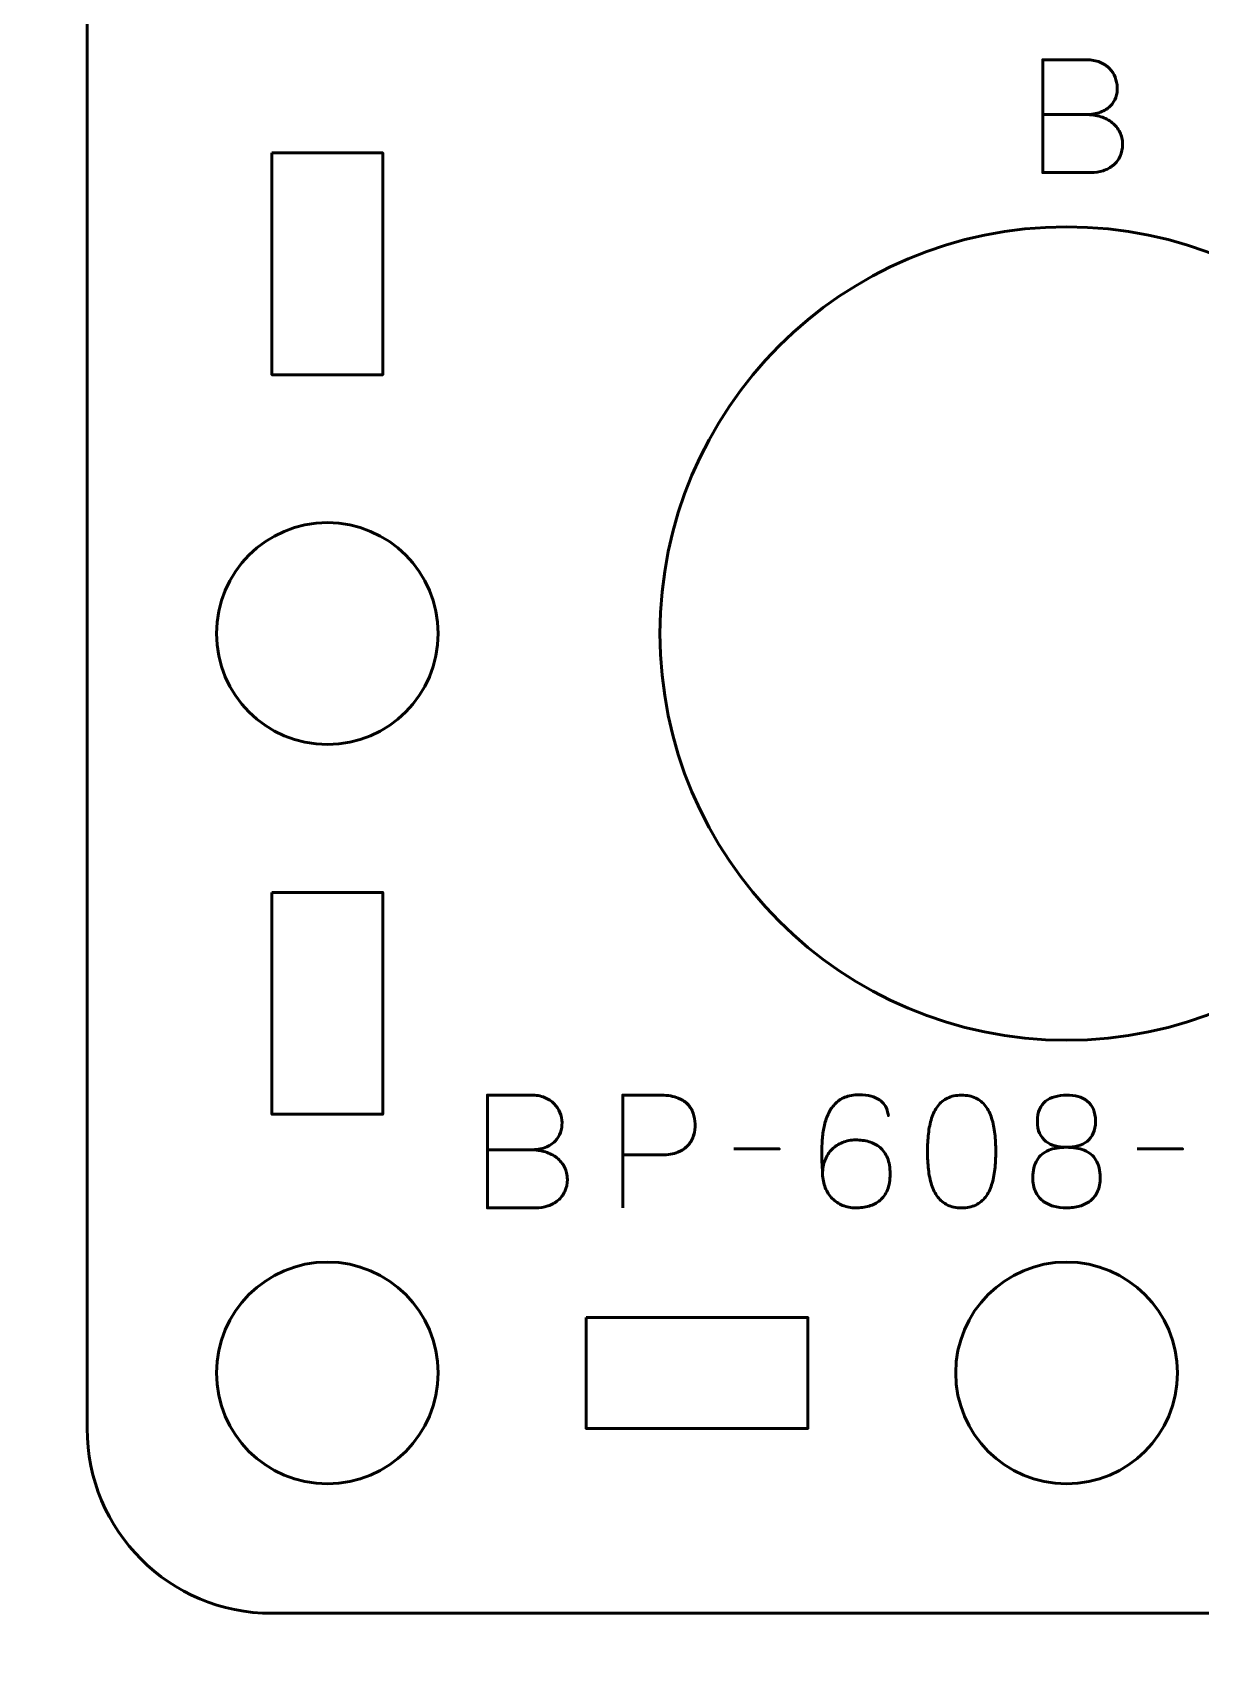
# Model space of a CAD drawing. Header units: centimetres. Extents: x -17.9 to -3.1, y -25.3 to -4.3.
# Drawn here: x -11.948 to -8.787, y -12.006 to -7.624 of the extents above; entities that cross this region are included whole.
import ezdxf

# ---------------------------------------------------------------- set-up
doc = ezdxf.new("R2010")
doc.units = ezdxf.units.CM
doc.header["$MEASUREMENT"] = 0
doc.layers.add('Layer 1', color=7, linetype='Continuous')

msp = doc.modelspace()

# ---------------------------------------------------------------- linework, layer by layer
at = {"layer": 'Layer 1', "color": 22, "lineweight": 53}
msp.add_open_spline([(-17.90003, -24.8499), (-17.90003, -24.8499), (-17.90003, -4.84994), (-17.90003, -4.84994), (-17.90003, -4.84994), (-17.90003, -4.57297), (-17.67694, -4.34998), (-17.39994, -4.34998), (-17.39994, -4.34998), (-17.39994, -4.34998), (-3.60007, -4.34998), (-3.60007, -4.34998), (-3.60007, -4.34998), (-3.32293, -4.34998), (-3.09997, -4.57297), (-3.09997, -4.84994), (-3.09997, -4.84994), (-3.09997, -4.84994), (-3.09997, -24.8499), (-3.09997, -24.8499), (-3.09997, -24.8499), (-3.09997, -25.1269), (-3.32293, -25.34999), (-3.60007, -25.34999), (-3.60007, -25.34999), (-3.60007, -25.34999), (-17.39994, -25.34999), (-17.39994, -25.34999), (-17.39994, -25.34999), (-17.67694, -25.34999), (-17.90003, -25.1269), (-17.90003, -24.8499)], degree=3, knots=[0, 0, 0, 0, 0.125, 0.125, 0.125, 0.125, 0.25, 0.25, 0.25, 0.25, 0.375, 0.375, 0.375, 0.375, 0.5, 0.5, 0.5, 0.5, 0.625, 0.625, 0.625, 0.625, 0.75, 0.75, 0.75, 0.75, 0.875, 0.875, 0.875, 0.875, 1, 1, 1, 1], dxfattribs=at)
at = {"layer": 'Layer 1', "color": 2, "lineweight": 53}
msp.add_open_spline([(-11.29993, -6.59997), (-11.29993, -6.59997), (-7.00006, -6.59997), (-7.00006, -6.59997), (-7.00006, -6.59997), (-6.72292, -6.59997), (-6.49996, -6.82306), (-6.49996, -7.10006), (-6.49996, -7.10006), (-6.49996, -7.10006), (-6.49996, -11.39993), (-6.49996, -11.39993), (-6.49996, -11.39993), (-6.49996, -11.67707), (-6.72292, -11.90003), (-7.00006, -11.90003), (-7.00006, -11.90003), (-7.00006, -11.90003), (-11.29993, -11.90003), (-11.29993, -11.90003), (-11.29993, -11.90003), (-11.57693, -11.90003), (-11.80002, -11.67707), (-11.80002, -11.39993), (-11.80002, -11.39993), (-11.80002, -11.39993), (-11.80002, -7.10006), (-11.80002, -7.10006), (-11.80002, -7.10006), (-11.80002, -6.82306), (-11.57693, -6.59997), (-11.29993, -6.59997)], degree=3, knots=[0, 0, 0, 0, 0.125, 0.125, 0.125, 0.125, 0.25, 0.25, 0.25, 0.25, 0.375, 0.375, 0.375, 0.375, 0.5, 0.5, 0.5, 0.5, 0.625, 0.625, 0.625, 0.625, 0.75, 0.75, 0.75, 0.75, 0.875, 0.875, 0.875, 0.875, 1, 1, 1, 1], dxfattribs=at)
at = {"layer": 'Layer 1', "color": 30, "lineweight": 53}
for points, knots in [([(-9.21459, -7.84636), (-9.21459, -7.84636), (-9.09733, -7.84636), (-9.09733, -7.84636), (-9.09733, -7.84636), (-9.08209, -7.84629), (-9.06911, -7.84418), (-9.05817, -7.84001), (-9.05817, -7.84001), (-9.0473, -7.83592), (-9.03849, -7.83035), (-9.03164, -7.82336), (-9.03164, -7.82336), (-9.0248, -7.81638), (-9.01986, -7.80848), (-9.01675, -7.79973), (-9.01675, -7.79973), (-9.01372, -7.79105), (-9.01231, -7.78202), (-9.01266, -7.77271), (-9.01266, -7.77271), (-9.01309, -7.76339), (-9.01506, -7.75436), (-9.01859, -7.74554), (-9.01859, -7.74554), (-9.02205, -7.73672), (-9.02727, -7.72875), (-9.03411, -7.72162), (-9.03411, -7.72162), (-9.04095, -7.7145), (-9.04949, -7.70885), (-9.05986, -7.70469), (-9.05986, -7.70469), (-9.07024, -7.70046), (-9.08244, -7.69827), (-9.09648, -7.6982), (-9.09648, -7.6982), (-9.09648, -7.6982), (-9.21459, -7.6982), (-9.21459, -7.6982), (-9.21459, -7.6982), (-9.21459, -7.6982), (-9.21459, -8.00342), (-9.21459, -8.00342), (-9.21459, -8.00342), (-9.21459, -8.00342), (-9.08463, -8.00342), (-9.08463, -8.00342), (-9.08463, -8.00342), (-9.07249, -8.00342), (-9.0612, -8.00166), (-9.05076, -7.9982), (-9.05076, -7.9982), (-9.04032, -7.99467), (-9.03122, -7.98966), (-9.02332, -7.98296), (-9.02332, -7.98296), (-9.01548, -7.97633), (-9.00935, -7.96828), (-9.00497, -7.95876), (-9.00497, -7.95876), (-9.0006, -7.94923), (-8.99834, -7.93844), (-8.99827, -7.92637), (-8.99827, -7.92637), (-8.99855, -7.91424), (-9.00109, -7.9033), (-9.00596, -7.8935), (-9.00596, -7.8935), (-9.01083, -7.88369), (-9.0176, -7.87529), (-9.02635, -7.86824), (-9.02635, -7.86824), (-9.0351, -7.86125), (-9.04554, -7.85582), (-9.05754, -7.85208), (-9.05754, -7.85208), (-9.06953, -7.84834), (-9.08279, -7.84644), (-9.09733, -7.84636), (-9.09733, -7.84636), (-9.08279, -7.84644), (-9.06953, -7.84834), (-9.05754, -7.85208), (-9.05754, -7.85208), (-9.04554, -7.85582), (-9.0351, -7.86125), (-9.02635, -7.86824), (-9.02635, -7.86824), (-9.0176, -7.87529), (-9.01083, -7.88369), (-9.00596, -7.8935), (-9.00596, -7.8935), (-9.00109, -7.9033), (-8.99855, -7.91424), (-8.99827, -7.92637), (-8.99827, -7.92637), (-8.99834, -7.93844), (-9.0006, -7.94923), (-9.00497, -7.95876), (-9.00497, -7.95876), (-9.00935, -7.96828), (-9.01548, -7.97633), (-9.02332, -7.98296), (-9.02332, -7.98296), (-9.03122, -7.98966), (-9.04032, -7.99467), (-9.05076, -7.9982), (-9.05076, -7.9982), (-9.0612, -8.00166), (-9.07249, -8.00342), (-9.08463, -8.00342), (-9.08463, -8.00342), (-9.08463, -8.00342), (-9.21459, -8.00342), (-9.21459, -8.00342), (-9.21459, -8.00342), (-9.21459, -8.00342), (-9.21459, -7.6982), (-9.21459, -7.6982), (-9.21459, -7.6982), (-9.21459, -7.6982), (-9.09648, -7.6982), (-9.09648, -7.6982), (-9.09648, -7.6982), (-9.08244, -7.69827), (-9.07024, -7.70046), (-9.05986, -7.70469), (-9.05986, -7.70469), (-9.04949, -7.70885), (-9.04095, -7.7145), (-9.03411, -7.72162), (-9.03411, -7.72162), (-9.02727, -7.72875), (-9.02205, -7.73672), (-9.01859, -7.74554), (-9.01859, -7.74554), (-9.01506, -7.75436), (-9.01309, -7.76339), (-9.01266, -7.77271), (-9.01266, -7.77271), (-9.01231, -7.78202), (-9.01372, -7.79105), (-9.01675, -7.79973), (-9.01675, -7.79973), (-9.01986, -7.80848), (-9.0248, -7.81638), (-9.03164, -7.82336), (-9.03164, -7.82336), (-9.03849, -7.83035), (-9.0473, -7.83592), (-9.05817, -7.84001), (-9.05817, -7.84001), (-9.06911, -7.84418), (-9.08209, -7.84629), (-9.09733, -7.84636), (-9.09733, -7.84636), (-9.09733, -7.84636), (-9.21459, -7.84636), (-9.21459, -7.84636)], [0, 0, 0, 0, 0.025, 0.025, 0.025, 0.025, 0.05, 0.05, 0.05, 0.05, 0.075, 0.075, 0.075, 0.075, 0.1, 0.1, 0.1, 0.1, 0.125, 0.125, 0.125, 0.125, 0.15, 0.15, 0.15, 0.15, 0.175, 0.175, 0.175, 0.175, 0.2, 0.2, 0.2, 0.2, 0.225, 0.225, 0.225, 0.225, 0.25, 0.25, 0.25, 0.25, 0.275, 0.275, 0.275, 0.275, 0.3, 0.3, 0.3, 0.3, 0.325, 0.325, 0.325, 0.325, 0.35, 0.35, 0.35, 0.35, 0.375, 0.375, 0.375, 0.375, 0.4, 0.4, 0.4, 0.4, 0.425, 0.425, 0.425, 0.425, 0.45, 0.45, 0.45, 0.45, 0.475, 0.475, 0.475, 0.475, 0.5, 0.5, 0.5, 0.5, 0.525, 0.525, 0.525, 0.525, 0.55, 0.55, 0.55, 0.55, 0.575, 0.575, 0.575, 0.575, 0.6, 0.6, 0.6, 0.6, 0.625, 0.625, 0.625, 0.625, 0.65, 0.65, 0.65, 0.65, 0.675, 0.675, 0.675, 0.675, 0.7, 0.7, 0.7, 0.7, 0.725, 0.725, 0.725, 0.725, 0.75, 0.75, 0.75, 0.75, 0.775, 0.775, 0.775, 0.775, 0.8, 0.8, 0.8, 0.8, 0.825, 0.825, 0.825, 0.825, 0.85, 0.85, 0.85, 0.85, 0.875, 0.875, 0.875, 0.875, 0.9, 0.9, 0.9, 0.9, 0.925, 0.925, 0.925, 0.925, 0.95, 0.95, 0.95, 0.95, 0.975, 0.975, 0.975, 0.975, 1, 1, 1, 1]), ([(-10.71698, -10.64636), (-10.71698, -10.64636), (-10.59972, -10.64636), (-10.59972, -10.64636), (-10.59972, -10.64636), (-10.58448, -10.64629), (-10.5715, -10.64418), (-10.56056, -10.64001), (-10.56056, -10.64001), (-10.54969, -10.63592), (-10.54088, -10.63035), (-10.53403, -10.62336), (-10.53403, -10.62336), (-10.52719, -10.61638), (-10.52225, -10.60848), (-10.51914, -10.59973), (-10.51914, -10.59973), (-10.51611, -10.59105), (-10.5147, -10.58202), (-10.51505, -10.57271), (-10.51505, -10.57271), (-10.51548, -10.56339), (-10.51745, -10.55436), (-10.52098, -10.54554), (-10.52098, -10.54554), (-10.52444, -10.53672), (-10.52966, -10.52875), (-10.5365, -10.52162), (-10.5365, -10.52162), (-10.54334, -10.5145), (-10.55188, -10.50885), (-10.56225, -10.50469), (-10.56225, -10.50469), (-10.57263, -10.50046), (-10.58483, -10.49827), (-10.59887, -10.4982), (-10.59887, -10.4982), (-10.59887, -10.4982), (-10.71698, -10.4982), (-10.71698, -10.4982), (-10.71698, -10.4982), (-10.71698, -10.4982), (-10.71698, -10.80342), (-10.71698, -10.80342), (-10.71698, -10.80342), (-10.71698, -10.80342), (-10.58702, -10.80342), (-10.58702, -10.80342), (-10.58702, -10.80342), (-10.57488, -10.80342), (-10.56359, -10.80166), (-10.55315, -10.7982), (-10.55315, -10.7982), (-10.54271, -10.79467), (-10.53361, -10.78966), (-10.52571, -10.78296), (-10.52571, -10.78296), (-10.51787, -10.77633), (-10.51174, -10.76828), (-10.50736, -10.75876), (-10.50736, -10.75876), (-10.50299, -10.74923), (-10.50073, -10.73844), (-10.50066, -10.72637), (-10.50066, -10.72637), (-10.50094, -10.71424), (-10.50348, -10.7033), (-10.50835, -10.6935), (-10.50835, -10.6935), (-10.51322, -10.68369), (-10.51999, -10.67529), (-10.52874, -10.66824), (-10.52874, -10.66824), (-10.53749, -10.66125), (-10.54793, -10.65582), (-10.55993, -10.65208), (-10.55993, -10.65208), (-10.57192, -10.64834), (-10.58518, -10.64644), (-10.59972, -10.64636), (-10.59972, -10.64636), (-10.58518, -10.64644), (-10.57192, -10.64834), (-10.55993, -10.65208), (-10.55993, -10.65208), (-10.54793, -10.65582), (-10.53749, -10.66125), (-10.52874, -10.66824), (-10.52874, -10.66824), (-10.51999, -10.67529), (-10.51322, -10.68369), (-10.50835, -10.6935), (-10.50835, -10.6935), (-10.50348, -10.7033), (-10.50094, -10.71424), (-10.50066, -10.72637), (-10.50066, -10.72637), (-10.50073, -10.73844), (-10.50299, -10.74923), (-10.50736, -10.75876), (-10.50736, -10.75876), (-10.51174, -10.76828), (-10.51787, -10.77633), (-10.52571, -10.78296), (-10.52571, -10.78296), (-10.53361, -10.78966), (-10.54271, -10.79467), (-10.55315, -10.7982), (-10.55315, -10.7982), (-10.56359, -10.80166), (-10.57488, -10.80342), (-10.58702, -10.80342), (-10.58702, -10.80342), (-10.58702, -10.80342), (-10.71698, -10.80342), (-10.71698, -10.80342), (-10.71698, -10.80342), (-10.71698, -10.80342), (-10.71698, -10.4982), (-10.71698, -10.4982), (-10.71698, -10.4982), (-10.71698, -10.4982), (-10.59887, -10.4982), (-10.59887, -10.4982), (-10.59887, -10.4982), (-10.58483, -10.49827), (-10.57263, -10.50046), (-10.56225, -10.50469), (-10.56225, -10.50469), (-10.55188, -10.50885), (-10.54334, -10.5145), (-10.5365, -10.52162), (-10.5365, -10.52162), (-10.52966, -10.52875), (-10.52444, -10.53672), (-10.52098, -10.54554), (-10.52098, -10.54554), (-10.51745, -10.55436), (-10.51548, -10.56339), (-10.51505, -10.57271), (-10.51505, -10.57271), (-10.5147, -10.58202), (-10.51611, -10.59105), (-10.51914, -10.59973), (-10.51914, -10.59973), (-10.52225, -10.60848), (-10.52719, -10.61638), (-10.53403, -10.62336), (-10.53403, -10.62336), (-10.54088, -10.63035), (-10.54969, -10.63592), (-10.56056, -10.64001), (-10.56056, -10.64001), (-10.5715, -10.64418), (-10.58448, -10.64629), (-10.59972, -10.64636), (-10.59972, -10.64636), (-10.59972, -10.64636), (-10.71698, -10.64636), (-10.71698, -10.64636)], [0, 0, 0, 0, 0.025, 0.025, 0.025, 0.025, 0.05, 0.05, 0.05, 0.05, 0.075, 0.075, 0.075, 0.075, 0.1, 0.1, 0.1, 0.1, 0.125, 0.125, 0.125, 0.125, 0.15, 0.15, 0.15, 0.15, 0.175, 0.175, 0.175, 0.175, 0.2, 0.2, 0.2, 0.2, 0.225, 0.225, 0.225, 0.225, 0.25, 0.25, 0.25, 0.25, 0.275, 0.275, 0.275, 0.275, 0.3, 0.3, 0.3, 0.3, 0.325, 0.325, 0.325, 0.325, 0.35, 0.35, 0.35, 0.35, 0.375, 0.375, 0.375, 0.375, 0.4, 0.4, 0.4, 0.4, 0.425, 0.425, 0.425, 0.425, 0.45, 0.45, 0.45, 0.45, 0.475, 0.475, 0.475, 0.475, 0.5, 0.5, 0.5, 0.5, 0.525, 0.525, 0.525, 0.525, 0.55, 0.55, 0.55, 0.55, 0.575, 0.575, 0.575, 0.575, 0.6, 0.6, 0.6, 0.6, 0.625, 0.625, 0.625, 0.625, 0.65, 0.65, 0.65, 0.65, 0.675, 0.675, 0.675, 0.675, 0.7, 0.7, 0.7, 0.7, 0.725, 0.725, 0.725, 0.725, 0.75, 0.75, 0.75, 0.75, 0.775, 0.775, 0.775, 0.775, 0.8, 0.8, 0.8, 0.8, 0.825, 0.825, 0.825, 0.825, 0.85, 0.85, 0.85, 0.85, 0.875, 0.875, 0.875, 0.875, 0.9, 0.9, 0.9, 0.9, 0.925, 0.925, 0.925, 0.925, 0.95, 0.95, 0.95, 0.95, 0.975, 0.975, 0.975, 0.975, 1, 1, 1, 1]), ([(-10.3508, -10.80342), (-10.3508, -10.80342), (-10.3508, -10.4982), (-10.3508, -10.4982), (-10.3508, -10.4982), (-10.3508, -10.4982), (-10.25343, -10.4982), (-10.25343, -10.4982), (-10.25343, -10.4982), (-10.23396, -10.49827), (-10.21795, -10.50046), (-10.20532, -10.50469), (-10.20532, -10.50469), (-10.19276, -10.50885), (-10.18288, -10.51464), (-10.17575, -10.52198), (-10.17575, -10.52198), (-10.16863, -10.52924), (-10.16355, -10.53757), (-10.16044, -10.54695), (-10.16044, -10.54695), (-10.15741, -10.55634), (-10.15565, -10.56614), (-10.15522, -10.57652), (-10.15522, -10.57652), (-10.15473, -10.58689), (-10.15593, -10.59705), (-10.15875, -10.60692), (-10.15875, -10.60692), (-10.16164, -10.6168), (-10.16651, -10.62576), (-10.1735, -10.63381), (-10.1735, -10.63381), (-10.18041, -10.64185), (-10.18979, -10.64827), (-10.20158, -10.653), (-10.20158, -10.653), (-10.21336, -10.65779), (-10.22796, -10.66019), (-10.24539, -10.66033), (-10.24539, -10.66033), (-10.24539, -10.66033), (-10.3508, -10.66033), (-10.3508, -10.66033), (-10.3508, -10.66033), (-10.3508, -10.66033), (-10.24539, -10.66033), (-10.24539, -10.66033), (-10.24539, -10.66033), (-10.22832, -10.66019), (-10.21385, -10.65779), (-10.20214, -10.653), (-10.20214, -10.653), (-10.19036, -10.64827), (-10.18097, -10.64185), (-10.17392, -10.63381), (-10.17392, -10.63381), (-10.16693, -10.62576), (-10.16192, -10.6168), (-10.15896, -10.60692), (-10.15896, -10.60692), (-10.156, -10.59705), (-10.15473, -10.58689), (-10.15522, -10.57652), (-10.15522, -10.57652), (-10.15565, -10.56614), (-10.15741, -10.55634), (-10.16058, -10.54695), (-10.16058, -10.54695), (-10.16369, -10.53757), (-10.16891, -10.52924), (-10.17604, -10.52198), (-10.17604, -10.52198), (-10.18323, -10.51464), (-10.19311, -10.50885), (-10.20567, -10.50469), (-10.20567, -10.50469), (-10.2183, -10.50046), (-10.23417, -10.49827), (-10.25343, -10.4982), (-10.25343, -10.4982), (-10.25343, -10.4982), (-10.3508, -10.4982), (-10.3508, -10.4982), (-10.3508, -10.4982), (-10.3508, -10.4982), (-10.3508, -10.80342), (-10.3508, -10.80342)], [0, 0, 0, 0, 0.0454545, 0.0454545, 0.0454545, 0.0454545, 0.0909091, 0.0909091, 0.0909091, 0.0909091, 0.1363636, 0.1363636, 0.1363636, 0.1363636, 0.1818182, 0.1818182, 0.1818182, 0.1818182, 0.2272727, 0.2272727, 0.2272727, 0.2272727, 0.2727273, 0.2727273, 0.2727273, 0.2727273, 0.3181818, 0.3181818, 0.3181818, 0.3181818, 0.3636364, 0.3636364, 0.3636364, 0.3636364, 0.4090909, 0.4090909, 0.4090909, 0.4090909, 0.4545455, 0.4545455, 0.4545455, 0.4545455, 0.5, 0.5, 0.5, 0.5, 0.5454545, 0.5454545, 0.5454545, 0.5454545, 0.5909091, 0.5909091, 0.5909091, 0.5909091, 0.6363636, 0.6363636, 0.6363636, 0.6363636, 0.6818182, 0.6818182, 0.6818182, 0.6818182, 0.7272727, 0.7272727, 0.7272727, 0.7272727, 0.7727273, 0.7727273, 0.7727273, 0.7727273, 0.8181818, 0.8181818, 0.8181818, 0.8181818, 0.8636364, 0.8636364, 0.8636364, 0.8636364, 0.9090909, 0.9090909, 0.9090909, 0.9090909, 0.9545455, 0.9545455, 0.9545455, 0.9545455, 1, 1, 1, 1]), ([(-9.81021, -10.71156), (-9.81014, -10.69773), (-9.80789, -10.68524), (-9.80337, -10.67395), (-9.80337, -10.67395), (-9.79893, -10.66273), (-9.79265, -10.65307), (-9.78453, -10.64495), (-9.78453, -10.64495), (-9.77649, -10.63691), (-9.76696, -10.6307), (-9.7561, -10.62633), (-9.7561, -10.62633), (-9.74523, -10.62195), (-9.73331, -10.61977), (-9.72047, -10.61969), (-9.72047, -10.61969), (-9.70756, -10.61962), (-9.69549, -10.62125), (-9.68427, -10.62449), (-9.68427, -10.62449), (-9.67305, -10.62767), (-9.66325, -10.63289), (-9.65471, -10.64009), (-9.65471, -10.64009), (-9.64617, -10.64721), (-9.63947, -10.65667), (-9.63467, -10.66845), (-9.63467, -10.66845), (-9.62988, -10.68023), (-9.62741, -10.69455), (-9.62734, -10.71156), (-9.62734, -10.71156), (-9.62741, -10.72856), (-9.62988, -10.74288), (-9.63467, -10.75467), (-9.63467, -10.75467), (-9.63947, -10.76645), (-9.64617, -10.7759), (-9.65471, -10.78303), (-9.65471, -10.78303), (-9.66325, -10.79023), (-9.67305, -10.79545), (-9.68427, -10.79862), (-9.68427, -10.79862), (-9.69549, -10.80187), (-9.70756, -10.80349), (-9.72047, -10.80342), (-9.72047, -10.80342), (-9.73331, -10.80335), (-9.74509, -10.80116), (-9.75589, -10.79679), (-9.75589, -10.79679), (-9.76661, -10.79241), (-9.77592, -10.7862), (-9.7839, -10.77809), (-9.7839, -10.77809), (-9.79187, -10.77005), (-9.79815, -10.76038), (-9.80266, -10.74909), (-9.80266, -10.74909), (-9.80725, -10.73787), (-9.80972, -10.72539), (-9.81021, -10.71156), (-9.81021, -10.71156), (-9.8105, -10.70457), (-9.81085, -10.69625), (-9.81134, -10.68658), (-9.81134, -10.68658), (-9.81184, -10.67684), (-9.81212, -10.66626), (-9.81219, -10.6549), (-9.81219, -10.6549), (-9.81226, -10.64347), (-9.81191, -10.63169), (-9.81099, -10.61962), (-9.81099, -10.61962), (-9.81014, -10.60749), (-9.80845, -10.59556), (-9.80598, -10.58378), (-9.80598, -10.58378), (-9.80351, -10.57207), (-9.79998, -10.56099), (-9.79533, -10.55062), (-9.79533, -10.55062), (-9.79067, -10.54025), (-9.78467, -10.53108), (-9.77726, -10.5231), (-9.77726, -10.5231), (-9.76979, -10.51513), (-9.76068, -10.50885), (-9.74989, -10.50427), (-9.74989, -10.50427), (-9.73909, -10.49975), (-9.72632, -10.49742), (-9.71158, -10.49735), (-9.71158, -10.49735), (-9.69874, -10.49742), (-9.68787, -10.49869), (-9.67884, -10.50116), (-9.67884, -10.50116), (-9.66981, -10.50363), (-9.6624, -10.50695), (-9.65647, -10.51104), (-9.65647, -10.51104), (-9.65062, -10.5152), (-9.64596, -10.51972), (-9.64258, -10.52473), (-9.64258, -10.52473), (-9.63919, -10.52967), (-9.63665, -10.53468), (-9.6351, -10.53969), (-9.6351, -10.53969), (-9.63347, -10.54469), (-9.63242, -10.54935), (-9.63199, -10.55366), (-9.63199, -10.55366), (-9.63242, -10.54935), (-9.63347, -10.54469), (-9.6351, -10.53969), (-9.6351, -10.53969), (-9.63665, -10.53468), (-9.63919, -10.52967), (-9.64258, -10.52473), (-9.64258, -10.52473), (-9.64596, -10.51972), (-9.65062, -10.5152), (-9.65647, -10.51104), (-9.65647, -10.51104), (-9.6624, -10.50695), (-9.66981, -10.50363), (-9.67884, -10.50116), (-9.67884, -10.50116), (-9.68787, -10.49869), (-9.69874, -10.49742), (-9.71158, -10.49735), (-9.71158, -10.49735), (-9.72632, -10.49742), (-9.73909, -10.49975), (-9.74989, -10.50427), (-9.74989, -10.50427), (-9.76068, -10.50885), (-9.76979, -10.51513), (-9.77726, -10.5231), (-9.77726, -10.5231), (-9.78467, -10.53108), (-9.79067, -10.54025), (-9.79533, -10.55062), (-9.79533, -10.55062), (-9.79998, -10.56099), (-9.80351, -10.57207), (-9.80598, -10.58378), (-9.80598, -10.58378), (-9.80845, -10.59556), (-9.81014, -10.60749), (-9.81099, -10.61962), (-9.81099, -10.61962), (-9.81191, -10.63169), (-9.81226, -10.64347), (-9.81219, -10.6549), (-9.81219, -10.6549), (-9.81212, -10.66626), (-9.81184, -10.67684), (-9.81134, -10.68658), (-9.81134, -10.68658), (-9.81085, -10.69625), (-9.8105, -10.70457), (-9.81021, -10.71156), (-9.81021, -10.71156), (-9.80972, -10.72539), (-9.80725, -10.73787), (-9.80266, -10.74909), (-9.80266, -10.74909), (-9.79815, -10.76038), (-9.79187, -10.77005), (-9.7839, -10.77809), (-9.7839, -10.77809), (-9.77592, -10.7862), (-9.76661, -10.79241), (-9.75589, -10.79679), (-9.75589, -10.79679), (-9.74509, -10.80116), (-9.73331, -10.80335), (-9.72047, -10.80342), (-9.72047, -10.80342), (-9.70756, -10.80349), (-9.69549, -10.80187), (-9.68427, -10.79862), (-9.68427, -10.79862), (-9.67305, -10.79545), (-9.66325, -10.79023), (-9.65471, -10.78303), (-9.65471, -10.78303), (-9.64617, -10.7759), (-9.63947, -10.76645), (-9.63467, -10.75467), (-9.63467, -10.75467), (-9.62988, -10.74288), (-9.62741, -10.72856), (-9.62734, -10.71156), (-9.62734, -10.71156), (-9.62741, -10.69455), (-9.62988, -10.68023), (-9.63467, -10.66845), (-9.63467, -10.66845), (-9.63947, -10.65667), (-9.64617, -10.64721), (-9.65471, -10.64009), (-9.65471, -10.64009), (-9.66325, -10.63289), (-9.67305, -10.62767), (-9.68427, -10.62449), (-9.68427, -10.62449), (-9.69549, -10.62125), (-9.70756, -10.61962), (-9.72047, -10.61969), (-9.72047, -10.61969), (-9.73331, -10.61977), (-9.74523, -10.62195), (-9.7561, -10.62633), (-9.7561, -10.62633), (-9.76696, -10.6307), (-9.77649, -10.63691), (-9.78453, -10.64495), (-9.78453, -10.64495), (-9.79265, -10.65307), (-9.79893, -10.66273), (-9.80337, -10.67395), (-9.80337, -10.67395), (-9.80789, -10.68524), (-9.81014, -10.69773), (-9.81021, -10.71156)], [0, 0, 0, 0, 0.0172414, 0.0172414, 0.0172414, 0.0172414, 0.0344828, 0.0344828, 0.0344828, 0.0344828, 0.0517241, 0.0517241, 0.0517241, 0.0517241, 0.0689655, 0.0689655, 0.0689655, 0.0689655, 0.0862069, 0.0862069, 0.0862069, 0.0862069, 0.1034483, 0.1034483, 0.1034483, 0.1034483, 0.1206897, 0.1206897, 0.1206897, 0.1206897, 0.137931, 0.137931, 0.137931, 0.137931, 0.1551724, 0.1551724, 0.1551724, 0.1551724, 0.1724138, 0.1724138, 0.1724138, 0.1724138, 0.1896552, 0.1896552, 0.1896552, 0.1896552, 0.2068966, 0.2068966, 0.2068966, 0.2068966, 0.2241379, 0.2241379, 0.2241379, 0.2241379, 0.2413793, 0.2413793, 0.2413793, 0.2413793, 0.2586207, 0.2586207, 0.2586207, 0.2586207, 0.2758621, 0.2758621, 0.2758621, 0.2758621, 0.2931034, 0.2931034, 0.2931034, 0.2931034, 0.3103448, 0.3103448, 0.3103448, 0.3103448, 0.3275862, 0.3275862, 0.3275862, 0.3275862, 0.3448276, 0.3448276, 0.3448276, 0.3448276, 0.362069, 0.362069, 0.362069, 0.362069, 0.3793103, 0.3793103, 0.3793103, 0.3793103, 0.3965517, 0.3965517, 0.3965517, 0.3965517, 0.4137931, 0.4137931, 0.4137931, 0.4137931, 0.4310345, 0.4310345, 0.4310345, 0.4310345, 0.4482759, 0.4482759, 0.4482759, 0.4482759, 0.4655172, 0.4655172, 0.4655172, 0.4655172, 0.4827586, 0.4827586, 0.4827586, 0.4827586, 0.5, 0.5, 0.5, 0.5, 0.5172414, 0.5172414, 0.5172414, 0.5172414, 0.5344828, 0.5344828, 0.5344828, 0.5344828, 0.5517241, 0.5517241, 0.5517241, 0.5517241, 0.5689655, 0.5689655, 0.5689655, 0.5689655, 0.5862069, 0.5862069, 0.5862069, 0.5862069, 0.6034483, 0.6034483, 0.6034483, 0.6034483, 0.6206897, 0.6206897, 0.6206897, 0.6206897, 0.637931, 0.637931, 0.637931, 0.637931, 0.6551724, 0.6551724, 0.6551724, 0.6551724, 0.6724138, 0.6724138, 0.6724138, 0.6724138, 0.6896552, 0.6896552, 0.6896552, 0.6896552, 0.7068966, 0.7068966, 0.7068966, 0.7068966, 0.7241379, 0.7241379, 0.7241379, 0.7241379, 0.7413793, 0.7413793, 0.7413793, 0.7413793, 0.7586207, 0.7586207, 0.7586207, 0.7586207, 0.7758621, 0.7758621, 0.7758621, 0.7758621, 0.7931034, 0.7931034, 0.7931034, 0.7931034, 0.8103448, 0.8103448, 0.8103448, 0.8103448, 0.8275862, 0.8275862, 0.8275862, 0.8275862, 0.8448276, 0.8448276, 0.8448276, 0.8448276, 0.862069, 0.862069, 0.862069, 0.862069, 0.8793103, 0.8793103, 0.8793103, 0.8793103, 0.8965517, 0.8965517, 0.8965517, 0.8965517, 0.9137931, 0.9137931, 0.9137931, 0.9137931, 0.9310345, 0.9310345, 0.9310345, 0.9310345, 0.9482759, 0.9482759, 0.9482759, 0.9482759, 0.9655172, 0.9655172, 0.9655172, 0.9655172, 0.9827586, 0.9827586, 0.9827586, 0.9827586, 1, 1, 1, 1]), ([(-9.43387, -10.80342), (-9.41906, -10.80335), (-9.40629, -10.80074), (-9.39563, -10.79566), (-9.39563, -10.79566), (-9.38505, -10.79058), (-9.37623, -10.78331), (-9.36918, -10.77407), (-9.36918, -10.77407), (-9.36219, -10.76476), (-9.35669, -10.75375), (-9.3526, -10.74105), (-9.3526, -10.74105), (-9.34857, -10.72835), (-9.34568, -10.71445), (-9.34406, -10.69921), (-9.34406, -10.69921), (-9.34236, -10.68397), (-9.34152, -10.66795), (-9.34159, -10.65102), (-9.34159, -10.65102), (-9.34152, -10.63416), (-9.34236, -10.61814), (-9.34406, -10.60297), (-9.34406, -10.60297), (-9.34568, -10.5878), (-9.34857, -10.57383), (-9.3526, -10.56113), (-9.3526, -10.56113), (-9.35669, -10.5485), (-9.36219, -10.5375), (-9.36918, -10.52811), (-9.36918, -10.52811), (-9.37623, -10.5188), (-9.38505, -10.51153), (-9.39563, -10.50645), (-9.39563, -10.50645), (-9.40629, -10.5013), (-9.41906, -10.49869), (-9.43387, -10.49862), (-9.43387, -10.49862), (-9.44869, -10.49869), (-9.46146, -10.5013), (-9.47212, -10.50645), (-9.47212, -10.50645), (-9.4827, -10.51153), (-9.49152, -10.5188), (-9.49857, -10.52811), (-9.49857, -10.52811), (-9.50556, -10.5375), (-9.51106, -10.5485), (-9.51515, -10.56113), (-9.51515, -10.56113), (-9.51918, -10.57383), (-9.52207, -10.5878), (-9.52369, -10.60297), (-9.52369, -10.60297), (-9.52538, -10.61814), (-9.52623, -10.63416), (-9.52616, -10.65102), (-9.52616, -10.65102), (-9.52623, -10.66795), (-9.52538, -10.68397), (-9.52369, -10.69921), (-9.52369, -10.69921), (-9.52207, -10.71445), (-9.51918, -10.72835), (-9.51515, -10.74105), (-9.51515, -10.74105), (-9.51106, -10.75375), (-9.50556, -10.76476), (-9.49857, -10.77407), (-9.49857, -10.77407), (-9.49152, -10.78331), (-9.4827, -10.79058), (-9.47212, -10.79566), (-9.47212, -10.79566), (-9.46146, -10.80074), (-9.44869, -10.80335), (-9.43387, -10.80342)], [0, 0, 0, 0, 0.05, 0.05, 0.05, 0.05, 0.1, 0.1, 0.1, 0.1, 0.15, 0.15, 0.15, 0.15, 0.2, 0.2, 0.2, 0.2, 0.25, 0.25, 0.25, 0.25, 0.3, 0.3, 0.3, 0.3, 0.35, 0.35, 0.35, 0.35, 0.4, 0.4, 0.4, 0.4, 0.45, 0.45, 0.45, 0.45, 0.5, 0.5, 0.5, 0.5, 0.55, 0.55, 0.55, 0.55, 0.6, 0.6, 0.6, 0.6, 0.65, 0.65, 0.65, 0.65, 0.7, 0.7, 0.7, 0.7, 0.75, 0.75, 0.75, 0.75, 0.8, 0.8, 0.8, 0.8, 0.85, 0.85, 0.85, 0.85, 0.9, 0.9, 0.9, 0.9, 0.95, 0.95, 0.95, 0.95, 1, 1, 1, 1]), ([(-9.43387, -10.80342), (-9.41906, -10.80335), (-9.40629, -10.80074), (-9.39563, -10.79566), (-9.39563, -10.79566), (-9.38505, -10.79058), (-9.37623, -10.78331), (-9.36918, -10.77407), (-9.36918, -10.77407), (-9.36219, -10.76476), (-9.35669, -10.75375), (-9.3526, -10.74105), (-9.3526, -10.74105), (-9.34857, -10.72835), (-9.34568, -10.71445), (-9.34406, -10.69921), (-9.34406, -10.69921), (-9.34236, -10.68397), (-9.34152, -10.66795), (-9.34159, -10.65102), (-9.34159, -10.65102), (-9.34152, -10.63416), (-9.34236, -10.61814), (-9.34406, -10.60297), (-9.34406, -10.60297), (-9.34568, -10.5878), (-9.34857, -10.57383), (-9.3526, -10.56113), (-9.3526, -10.56113), (-9.35669, -10.5485), (-9.36219, -10.5375), (-9.36918, -10.52811), (-9.36918, -10.52811), (-9.37623, -10.5188), (-9.38505, -10.51153), (-9.39563, -10.50645), (-9.39563, -10.50645), (-9.40629, -10.5013), (-9.41906, -10.49869), (-9.43387, -10.49862), (-9.43387, -10.49862), (-9.44869, -10.49869), (-9.46146, -10.5013), (-9.47212, -10.50645), (-9.47212, -10.50645), (-9.4827, -10.51153), (-9.49152, -10.5188), (-9.49857, -10.52811), (-9.49857, -10.52811), (-9.50556, -10.5375), (-9.51106, -10.5485), (-9.51515, -10.56113), (-9.51515, -10.56113), (-9.51918, -10.57383), (-9.52207, -10.5878), (-9.52369, -10.60297), (-9.52369, -10.60297), (-9.52538, -10.61814), (-9.52623, -10.63416), (-9.52616, -10.65102), (-9.52616, -10.65102), (-9.52623, -10.66795), (-9.52538, -10.68397), (-9.52369, -10.69921), (-9.52369, -10.69921), (-9.52207, -10.71445), (-9.51918, -10.72835), (-9.51515, -10.74105), (-9.51515, -10.74105), (-9.51106, -10.75375), (-9.50556, -10.76476), (-9.49857, -10.77407), (-9.49857, -10.77407), (-9.49152, -10.78331), (-9.4827, -10.79058), (-9.47212, -10.79566), (-9.47212, -10.79566), (-9.46146, -10.80074), (-9.44869, -10.80335), (-9.43387, -10.80342)], [0, 0, 0, 0, 0.05, 0.05, 0.05, 0.05, 0.1, 0.1, 0.1, 0.1, 0.15, 0.15, 0.15, 0.15, 0.2, 0.2, 0.2, 0.2, 0.25, 0.25, 0.25, 0.25, 0.3, 0.3, 0.3, 0.3, 0.35, 0.35, 0.35, 0.35, 0.4, 0.4, 0.4, 0.4, 0.45, 0.45, 0.45, 0.45, 0.5, 0.5, 0.5, 0.5, 0.55, 0.55, 0.55, 0.55, 0.6, 0.6, 0.6, 0.6, 0.65, 0.65, 0.65, 0.65, 0.7, 0.7, 0.7, 0.7, 0.75, 0.75, 0.75, 0.75, 0.8, 0.8, 0.8, 0.8, 0.85, 0.85, 0.85, 0.85, 0.9, 0.9, 0.9, 0.9, 0.95, 0.95, 0.95, 0.95, 1, 1, 1, 1]), ([(-9.15024, -10.63959), (-9.13938, -10.63959), (-9.12922, -10.63832), (-9.11969, -10.63578), (-9.11969, -10.63578), (-9.11024, -10.63317), (-9.10191, -10.62908), (-9.09465, -10.6235), (-9.09465, -10.6235), (-9.08745, -10.61793), (-9.08181, -10.61066), (-9.07771, -10.6017), (-9.07771, -10.6017), (-9.07362, -10.59281), (-9.07158, -10.58202), (-9.07151, -10.56932), (-9.07151, -10.56932), (-9.07158, -10.55662), (-9.07355, -10.54575), (-9.07743, -10.53672), (-9.07743, -10.53672), (-9.08131, -10.52769), (-9.08682, -10.52028), (-9.09387, -10.51457), (-9.09387, -10.51457), (-9.10093, -10.50892), (-9.10925, -10.50476), (-9.11885, -10.50215), (-9.11885, -10.50215), (-9.12837, -10.49954), (-9.13889, -10.49841), (-9.15024, -10.49862), (-9.15024, -10.49862), (-9.1616, -10.49876), (-9.17212, -10.50025), (-9.18164, -10.50286), (-9.18164, -10.50286), (-9.19124, -10.50554), (-9.19956, -10.50963), (-9.20662, -10.5152), (-9.20662, -10.5152), (-9.21367, -10.52078), (-9.21918, -10.52804), (-9.22306, -10.53693), (-9.22306, -10.53693), (-9.22694, -10.54589), (-9.22891, -10.55662), (-9.22898, -10.56932), (-9.22898, -10.56932), (-9.22891, -10.58202), (-9.22687, -10.59281), (-9.22277, -10.6017), (-9.22277, -10.6017), (-9.21868, -10.61066), (-9.21304, -10.61793), (-9.20577, -10.6235), (-9.20577, -10.6235), (-9.19857, -10.62908), (-9.19025, -10.63317), (-9.18079, -10.63578), (-9.18079, -10.63578), (-9.17127, -10.63832), (-9.16111, -10.63959), (-9.15024, -10.63959)], [0, 0, 0, 0, 0.0625, 0.0625, 0.0625, 0.0625, 0.125, 0.125, 0.125, 0.125, 0.1875, 0.1875, 0.1875, 0.1875, 0.25, 0.25, 0.25, 0.25, 0.3125, 0.3125, 0.3125, 0.3125, 0.375, 0.375, 0.375, 0.375, 0.4375, 0.4375, 0.4375, 0.4375, 0.5, 0.5, 0.5, 0.5, 0.5625, 0.5625, 0.5625, 0.5625, 0.625, 0.625, 0.625, 0.625, 0.6875, 0.6875, 0.6875, 0.6875, 0.75, 0.75, 0.75, 0.75, 0.8125, 0.8125, 0.8125, 0.8125, 0.875, 0.875, 0.875, 0.875, 0.9375, 0.9375, 0.9375, 0.9375, 1, 1, 1, 1]), ([(-9.15024, -10.63959), (-9.13938, -10.63959), (-9.12922, -10.63832), (-9.11969, -10.63578), (-9.11969, -10.63578), (-9.11024, -10.63317), (-9.10191, -10.62908), (-9.09465, -10.6235), (-9.09465, -10.6235), (-9.08745, -10.61793), (-9.08181, -10.61066), (-9.07771, -10.6017), (-9.07771, -10.6017), (-9.07362, -10.59281), (-9.07158, -10.58202), (-9.07151, -10.56932), (-9.07151, -10.56932), (-9.07158, -10.55662), (-9.07355, -10.54575), (-9.07743, -10.53672), (-9.07743, -10.53672), (-9.08131, -10.52769), (-9.08682, -10.52028), (-9.09387, -10.51457), (-9.09387, -10.51457), (-9.10093, -10.50892), (-9.10925, -10.50476), (-9.11885, -10.50215), (-9.11885, -10.50215), (-9.12837, -10.49954), (-9.13889, -10.49841), (-9.15024, -10.49862), (-9.15024, -10.49862), (-9.1616, -10.49876), (-9.17212, -10.50025), (-9.18164, -10.50286), (-9.18164, -10.50286), (-9.19124, -10.50554), (-9.19956, -10.50963), (-9.20662, -10.5152), (-9.20662, -10.5152), (-9.21367, -10.52078), (-9.21918, -10.52804), (-9.22306, -10.53693), (-9.22306, -10.53693), (-9.22694, -10.54589), (-9.22891, -10.55662), (-9.22898, -10.56932), (-9.22898, -10.56932), (-9.22891, -10.58202), (-9.22687, -10.59281), (-9.22277, -10.6017), (-9.22277, -10.6017), (-9.21868, -10.61066), (-9.21304, -10.61793), (-9.20577, -10.6235), (-9.20577, -10.6235), (-9.19857, -10.62908), (-9.19025, -10.63317), (-9.18079, -10.63578), (-9.18079, -10.63578), (-9.17127, -10.63832), (-9.16111, -10.63959), (-9.15024, -10.63959)], [0, 0, 0, 0, 0.0625, 0.0625, 0.0625, 0.0625, 0.125, 0.125, 0.125, 0.125, 0.1875, 0.1875, 0.1875, 0.1875, 0.25, 0.25, 0.25, 0.25, 0.3125, 0.3125, 0.3125, 0.3125, 0.375, 0.375, 0.375, 0.375, 0.4375, 0.4375, 0.4375, 0.4375, 0.5, 0.5, 0.5, 0.5, 0.5625, 0.5625, 0.5625, 0.5625, 0.625, 0.625, 0.625, 0.625, 0.6875, 0.6875, 0.6875, 0.6875, 0.75, 0.75, 0.75, 0.75, 0.8125, 0.8125, 0.8125, 0.8125, 0.875, 0.875, 0.875, 0.875, 0.9375, 0.9375, 0.9375, 0.9375, 1, 1, 1, 1]), ([(-10.05024, -10.64382), (-10.05024, -10.64382), (-9.92705, -10.64382), (-9.92705, -10.64382), (-9.92705, -10.64382), (-9.92705, -10.64382), (-10.05024, -10.64382), (-10.05024, -10.64382)], [0, 0, 0, 0, 0.5, 0.5, 0.5, 0.5, 1, 1, 1, 1]), ([(-9.15024, -10.80342), (-9.13754, -10.80342), (-9.12569, -10.80194), (-9.11468, -10.79883), (-9.11468, -10.79883), (-9.10368, -10.79573), (-9.09401, -10.79086), (-9.08562, -10.78423), (-9.08562, -10.78423), (-9.07729, -10.77767), (-9.07073, -10.7692), (-9.066, -10.75876), (-9.066, -10.75876), (-9.06127, -10.74839), (-9.05888, -10.7359), (-9.05881, -10.72129), (-9.05881, -10.72129), (-9.05895, -10.70189), (-9.06276, -10.68616), (-9.07031, -10.67416), (-9.07031, -10.67416), (-9.07785, -10.6621), (-9.08844, -10.65335), (-9.10206, -10.64778), (-9.10206, -10.64778), (-9.11574, -10.64227), (-9.13176, -10.63952), (-9.15024, -10.63959), (-9.15024, -10.63959), (-9.16866, -10.63952), (-9.18475, -10.64227), (-9.19829, -10.64778), (-9.19829, -10.64778), (-9.21191, -10.65335), (-9.22242, -10.6621), (-9.2299, -10.67416), (-9.2299, -10.67416), (-9.23738, -10.68616), (-9.24119, -10.70189), (-9.24126, -10.72129), (-9.24126, -10.72129), (-9.24119, -10.7359), (-9.23879, -10.74839), (-9.23406, -10.75876), (-9.23406, -10.75876), (-9.22934, -10.7692), (-9.22285, -10.77767), (-9.21445, -10.78423), (-9.21445, -10.78423), (-9.20612, -10.79086), (-9.19653, -10.79573), (-9.18552, -10.79883), (-9.18552, -10.79883), (-9.17459, -10.80194), (-9.1628, -10.80342), (-9.15024, -10.80342)], [0, 0, 0, 0, 0.0714286, 0.0714286, 0.0714286, 0.0714286, 0.1428571, 0.1428571, 0.1428571, 0.1428571, 0.2142857, 0.2142857, 0.2142857, 0.2142857, 0.2857143, 0.2857143, 0.2857143, 0.2857143, 0.3571429, 0.3571429, 0.3571429, 0.3571429, 0.4285714, 0.4285714, 0.4285714, 0.4285714, 0.5, 0.5, 0.5, 0.5, 0.5714286, 0.5714286, 0.5714286, 0.5714286, 0.6428571, 0.6428571, 0.6428571, 0.6428571, 0.7142857, 0.7142857, 0.7142857, 0.7142857, 0.7857143, 0.7857143, 0.7857143, 0.7857143, 0.8571429, 0.8571429, 0.8571429, 0.8571429, 0.9285714, 0.9285714, 0.9285714, 0.9285714, 1, 1, 1, 1]), ([(-9.15024, -10.80342), (-9.13754, -10.80342), (-9.12569, -10.80194), (-9.11468, -10.79883), (-9.11468, -10.79883), (-9.10368, -10.79573), (-9.09401, -10.79086), (-9.08562, -10.78423), (-9.08562, -10.78423), (-9.07729, -10.77767), (-9.07073, -10.7692), (-9.066, -10.75876), (-9.066, -10.75876), (-9.06127, -10.74839), (-9.05888, -10.7359), (-9.05881, -10.72129), (-9.05881, -10.72129), (-9.05895, -10.70189), (-9.06276, -10.68616), (-9.07031, -10.67416), (-9.07031, -10.67416), (-9.07785, -10.6621), (-9.08844, -10.65335), (-9.10206, -10.64778), (-9.10206, -10.64778), (-9.11574, -10.64227), (-9.13176, -10.63952), (-9.15024, -10.63959), (-9.15024, -10.63959), (-9.16866, -10.63952), (-9.18475, -10.64227), (-9.19829, -10.64778), (-9.19829, -10.64778), (-9.21191, -10.65335), (-9.22242, -10.6621), (-9.2299, -10.67416), (-9.2299, -10.67416), (-9.23738, -10.68616), (-9.24119, -10.70189), (-9.24126, -10.72129), (-9.24126, -10.72129), (-9.24119, -10.7359), (-9.23879, -10.74839), (-9.23406, -10.75876), (-9.23406, -10.75876), (-9.22934, -10.7692), (-9.22285, -10.77767), (-9.21445, -10.78423), (-9.21445, -10.78423), (-9.20612, -10.79086), (-9.19653, -10.79573), (-9.18552, -10.79883), (-9.18552, -10.79883), (-9.17459, -10.80194), (-9.1628, -10.80342), (-9.15024, -10.80342)], [0, 0, 0, 0, 0.0714286, 0.0714286, 0.0714286, 0.0714286, 0.1428571, 0.1428571, 0.1428571, 0.1428571, 0.2142857, 0.2142857, 0.2142857, 0.2142857, 0.2857143, 0.2857143, 0.2857143, 0.2857143, 0.3571429, 0.3571429, 0.3571429, 0.3571429, 0.4285714, 0.4285714, 0.4285714, 0.4285714, 0.5, 0.5, 0.5, 0.5, 0.5714286, 0.5714286, 0.5714286, 0.5714286, 0.6428571, 0.6428571, 0.6428571, 0.6428571, 0.7142857, 0.7142857, 0.7142857, 0.7142857, 0.7857143, 0.7857143, 0.7857143, 0.7857143, 0.8571429, 0.8571429, 0.8571429, 0.8571429, 0.9285714, 0.9285714, 0.9285714, 0.9285714, 1, 1, 1, 1]), ([(-8.9589, -10.64382), (-8.9589, -10.64382), (-8.83571, -10.64382), (-8.83571, -10.64382), (-8.83571, -10.64382), (-8.83571, -10.64382), (-8.9589, -10.64382), (-8.9589, -10.64382)], [0, 0, 0, 0, 0.5, 0.5, 0.5, 0.5, 1, 1, 1, 1])]:
    msp.add_open_spline(points, degree=3, knots=knots, dxfattribs=at)
at = {"layer": 'Layer 1', "lineweight": 53}
for points in [[(-11.29993, -7.95001), (-11.29993, -7.95001), (-10.99992, -7.95001), (-10.99992, -7.95001), (-10.99992, -7.95001), (-10.99992, -7.95001), (-10.99992, -8.55002), (-10.99992, -8.55002), (-10.99992, -8.55002), (-10.99992, -8.55002), (-11.29993, -8.55002), (-11.29993, -8.55002), (-11.29993, -8.55002), (-11.29993, -8.55002), (-11.29993, -7.95001), (-11.29993, -7.95001)], [(-10.84999, -9.25007), (-10.84999, -9.4157), (-10.98422, -9.55007), (-11.15, -9.55007), (-11.15, -9.55007), (-11.31566, -9.55007), (-11.45, -9.4157), (-11.45, -9.25007), (-11.45, -9.25007), (-11.45, -9.0843), (-11.31566, -8.95007), (-11.15, -8.95007), (-11.15, -8.95007), (-10.98422, -8.95007), (-10.84999, -9.0843), (-10.84999, -9.25007)], [(-11.29993, -9.94998), (-11.29993, -9.94998), (-10.99992, -9.94998), (-10.99992, -9.94998), (-10.99992, -9.94998), (-10.99992, -9.94998), (-10.99992, -10.54998), (-10.99992, -10.54998), (-10.99992, -10.54998), (-10.99992, -10.54998), (-11.29993, -10.54998), (-11.29993, -10.54998), (-11.29993, -10.54998), (-11.29993, -10.54998), (-11.29993, -9.94998), (-11.29993, -9.94998)], [(-10.84999, -11.25), (-10.84999, -11.41567), (-10.98422, -11.55), (-11.15, -11.55), (-11.15, -11.55), (-11.31566, -11.55), (-11.45, -11.41567), (-11.45, -11.25), (-11.45, -11.25), (-11.45, -11.08437), (-11.31566, -10.95), (-11.15, -10.95), (-11.15, -10.95), (-10.98422, -10.95), (-10.84999, -11.08437), (-10.84999, -11.25)], [(-8.84992, -11.25), (-8.84992, -11.41567), (-8.98429, -11.55), (-9.14992, -11.55), (-9.14992, -11.55), (-9.31569, -11.55), (-9.44992, -11.41567), (-9.44992, -11.25), (-9.44992, -11.25), (-9.44992, -11.08437), (-9.31569, -10.95), (-9.14992, -10.95), (-9.14992, -10.95), (-8.98429, -10.95), (-8.84992, -11.08437), (-8.84992, -11.25)], [(-10.44998, -11.09993), (-10.44998, -11.09993), (-9.84997, -11.09993), (-9.84997, -11.09993), (-9.84997, -11.09993), (-9.84997, -11.09993), (-9.84997, -11.39993), (-9.84997, -11.39993), (-9.84997, -11.39993), (-9.84997, -11.39993), (-10.44998, -11.39993), (-10.44998, -11.39993), (-10.44998, -11.39993), (-10.44998, -11.39993), (-10.44998, -11.09993), (-10.44998, -11.09993)]]:
    msp.add_open_spline(points, degree=3, knots=[0, 0, 0, 0, 0.25, 0.25, 0.25, 0.25, 0.5, 0.5, 0.5, 0.5, 0.75, 0.75, 0.75, 0.75, 1, 1, 1, 1], dxfattribs=at)
at = {"layer": 'Layer 1', "color": 250, "lineweight": 53}
msp.add_open_spline([(-9.14999, -8.15), (-8.54257, -8.15), (-8.04999, -8.64258), (-8.04999, -9.25), (-8.04999, -9.25), (-8.04999, -9.85742), (-8.54257, -10.35), (-9.14999, -10.35), (-9.14999, -10.35), (-9.75741, -10.35), (-10.24999, -9.85742), (-10.24999, -9.25), (-10.24999, -9.25), (-10.24999, -8.64258), (-9.75741, -8.15), (-9.14999, -8.15)], degree=3, knots=[0, 0, 0, 0, 0.25, 0.25, 0.25, 0.25, 0.5, 0.5, 0.5, 0.5, 0.75, 0.75, 0.75, 0.75, 1, 1, 1, 1], dxfattribs=at)

doc.saveas('drawing.dxf')
